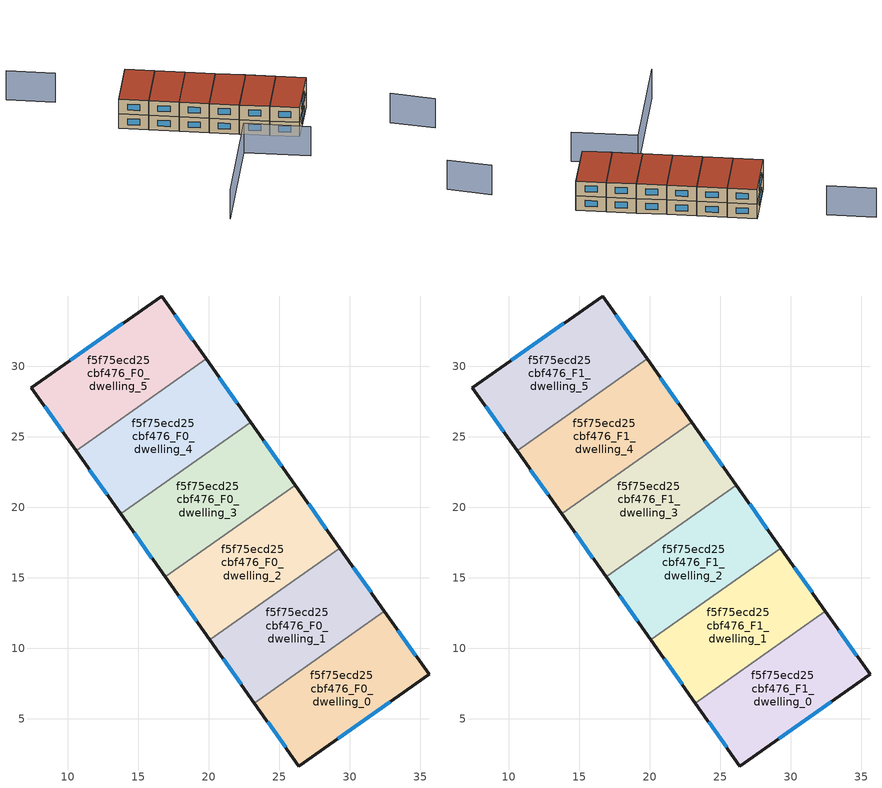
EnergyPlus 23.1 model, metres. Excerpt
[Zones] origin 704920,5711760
f5f75ecd25cbf476_F0_dwelling_0
 floor ground (EU_floor_Construction): 32.45,12.63 35.62,8.15 26.4,1.67 23.25,6.13 z0
 wall outside (EU_wall_Construction): 23.25,6.13 26.4,1.67 35.62,8.15 32.45,12.63 z0:3
 wall to f5f75ecd25cbf476_F0_dwelling_1 (EU_wall_Construction): 32.45,12.63 23.25,6.13 z0:3
 window (EU_Window_Construction): 34.67,9.49 33.4,11.29 / 29.16,3.61 32.86,6.21 / 24.19,4.79 25.46,3 z0.9:2.1
f5f75ecd25cbf476_F0_dwelling_1
 floor ground (EU_floor_Construction): 29.29,17.1 32.45,12.63 23.25,6.13 20.09,10.6 z0
 wall outside (EU_wall_Construction): 32.45,12.63 29.29,17.1 / 20.09,10.6 23.25,6.13 z0:3
 wall to f5f75ecd25cbf476_F0_dwelling_2 (EU_wall_Construction): 29.29,17.1 20.09,10.6 z0:3
 window (EU_Window_Construction): 31.51,13.97 30.24,15.77 / 21.03,9.26 22.3,7.46 z0.9:2.1
f5f75ecd25cbf476_F0_dwelling_2
 floor ground (EU_floor_Construction): 26.13,21.57 29.29,17.1 20.09,10.6 16.93,15.07 z0
 wall outside (EU_wall_Construction): 29.29,17.1 26.13,21.57 / 16.93,15.07 20.09,10.6 z0:3
 wall to f5f75ecd25cbf476_F0_dwelling_3 (EU_wall_Construction): 26.13,21.57 16.93,15.07 z0:3
 window (EU_Window_Construction): 28.35,18.44 27.08,20.23 / 17.87,13.73 19.14,11.93 z0.9:2.1
f5f75ecd25cbf476_F0_dwelling_3
 floor ground (EU_floor_Construction): 22.97,26.04 26.13,21.57 16.93,15.07 13.77,19.54 z0
 wall outside (EU_wall_Construction): 26.13,21.57 22.97,26.04 / 13.77,19.54 16.93,15.07 z0:3
 wall to f5f75ecd25cbf476_F0_dwelling_4 (EU_wall_Construction): 22.97,26.04 13.77,19.54 z0:3
 window (EU_Window_Construction): 25.19,22.91 23.92,24.7 / 14.71,18.2 15.98,16.4 z0.9:2.1
f5f75ecd25cbf476_F0_dwelling_4
 floor ground (EU_floor_Construction): 19.81,30.51 22.97,26.04 13.77,19.54 10.61,24 z0
 wall outside (EU_wall_Construction): 22.97,26.04 19.81,30.51 / 10.61,24 13.77,19.54 z0:3
 wall to f5f75ecd25cbf476_F0_dwelling_5 (EU_wall_Construction): 19.81,30.51 10.61,24 z0:3
 window (EU_Window_Construction): 22.03,27.38 20.76,29.17 / 11.55,22.67 12.82,20.87 z0.9:2.1
f5f75ecd25cbf476_F0_dwelling_5
 floor ground (EU_floor_Construction): 16.66,34.97 19.81,30.51 10.61,24 7.44,28.49 z0
 wall outside (EU_wall_Construction): 19.81,30.51 16.66,34.97 7.44,28.49 10.61,24 z0:3
 window (EU_Window_Construction): 13.9,33.03 10.2,30.43 / 18.87,31.85 17.6,33.64 / 8.39,27.14 9.66,25.35 z0.9:2.1
f5f75ecd25cbf476_F1_dwelling_0
 floor to f5f75ecd25cbf476_F0_dwelling_0 (EU_floor_Construction): 32.45,12.63 35.62,8.15 26.4,1.67 23.25,6.13 z3
 wall outside (EU_wall_Construction): 23.25,6.13 26.4,1.67 35.62,8.15 32.45,12.63 z3:6
 wall to f5f75ecd25cbf476_F1_dwelling_1 (EU_wall_Construction): 32.45,12.63 23.25,6.13 z3:6
 window (EU_Window_Construction): 34.67,9.49 33.4,11.29 / 29.16,3.61 32.86,6.21 / 24.19,4.79 25.46,3 z3.9:5.1
 roof outside (EU_roof_Construction): 35.62,8.15 32.45,12.63 23.25,6.13 26.4,1.67 z6
f5f75ecd25cbf476_F1_dwelling_1
 floor to f5f75ecd25cbf476_F0_dwelling_1 (EU_floor_Construction): 29.29,17.1 32.45,12.63 23.25,6.13 20.09,10.6 z3
 wall outside (EU_wall_Construction): 32.45,12.63 29.29,17.1 / 20.09,10.6 23.25,6.13 z3:6
 wall to f5f75ecd25cbf476_F1_dwelling_2 (EU_wall_Construction): 29.29,17.1 20.09,10.6 z3:6
 window (EU_Window_Construction): 31.51,13.97 30.24,15.77 / 21.03,9.26 22.3,7.46 z3.9:5.1
 roof outside (EU_roof_Construction): 32.45,12.63 29.29,17.1 20.09,10.6 23.25,6.13 z6
f5f75ecd25cbf476_F1_dwelling_2
 floor to f5f75ecd25cbf476_F0_dwelling_2 (EU_floor_Construction): 26.13,21.57 29.29,17.1 20.09,10.6 16.93,15.07 z3
 wall outside (EU_wall_Construction): 29.29,17.1 26.13,21.57 / 16.93,15.07 20.09,10.6 z3:6
 wall to f5f75ecd25cbf476_F1_dwelling_3 (EU_wall_Construction): 26.13,21.57 16.93,15.07 z3:6
 window (EU_Window_Construction): 28.35,18.44 27.08,20.23 / 17.87,13.73 19.14,11.93 z3.9:5.1
 roof outside (EU_roof_Construction): 29.29,17.1 26.13,21.57 16.93,15.07 20.09,10.6 z6
f5f75ecd25cbf476_F1_dwelling_3
 floor to f5f75ecd25cbf476_F0_dwelling_3 (EU_floor_Construction): 22.97,26.04 26.13,21.57 16.93,15.07 13.77,19.54 z3
 wall outside (EU_wall_Construction): 26.13,21.57 22.97,26.04 / 13.77,19.54 16.93,15.07 z3:6
 wall to f5f75ecd25cbf476_F1_dwelling_4 (EU_wall_Construction): 22.97,26.04 13.77,19.54 z3:6
 window (EU_Window_Construction): 25.19,22.91 23.92,24.7 / 14.71,18.2 15.98,16.4 z3.9:5.1
 roof outside (EU_roof_Construction): 26.13,21.57 22.97,26.04 13.77,19.54 16.93,15.07 z6
f5f75ecd25cbf476_F1_dwelling_4
 floor to f5f75ecd25cbf476_F0_dwelling_4 (EU_floor_Construction): 19.81,30.51 22.97,26.04 13.77,19.54 10.61,24 z3
 wall outside (EU_wall_Construction): 22.97,26.04 19.81,30.51 / 10.61,24 13.77,19.54 z3:6
 wall to f5f75ecd25cbf476_F1_dwelling_5 (EU_wall_Construction): 19.81,30.51 10.61,24 z3:6
 window (EU_Window_Construction): 22.03,27.38 20.76,29.17 / 11.55,22.67 12.82,20.87 z3.9:5.1
 roof outside (EU_roof_Construction): 22.97,26.04 19.81,30.51 10.61,24 13.77,19.54 z6
f5f75ecd25cbf476_F1_dwelling_5
 floor to f5f75ecd25cbf476_F0_dwelling_5 (EU_floor_Construction): 16.66,34.97 19.81,30.51 10.61,24 7.44,28.49 z3
 wall outside (EU_wall_Construction): 19.81,30.51 16.66,34.97 7.44,28.49 10.61,24 z3:6
 window (EU_Window_Construction): 13.9,33.03 10.2,30.43 / 18.87,31.85 17.6,33.64 / 8.39,27.14 9.66,25.35 z3.9:5.1
 roof outside (EU_roof_Construction): 19.81,30.51 16.66,34.97 7.44,28.49 10.61,24 z6
shading: -4.88,-8.75 15.4,5.5 / 15.4,5.5 22.38,-4.44 / 44.91,-14.54 41.12,-7.15 / 2.23,50.79 7.39,43.51 z0:6
[Building]
EU S2 Campaign: North Axis=0; Terrain=City; Solar Distribution=FullExterior
[Site:Location]
London: Latitude=51.5; Longitude=-0.5; Time Zone=0; Elevation=25
[SizingPeriod:WeatherFileDays]
AnnualSizingPeriod: Begin Month=1; Begin Day of Month=1; End Month=12; End Day of Month=31; Day of Week for Start Day=Monday; Use Weather File Daylight Saving Period=No; Use Weather File Rain and Snow Indicators=No
[MATERIAL]
EU_InternalMass_Material: Roughness=MediumRough; Thickness=0.1; Conductivity=1; Density=1800; Specific Heat=900; Thermal Absorptance=0.9; Solar Absorptance=0.7; Visible Absorptance=0.7
[MATERIAL:NOMASS] Roughness=MediumRough; Thermal Absorptance=0.9; Solar Absorptance=0.7; Visible Absorptance=0.7
Name | Thermal Resistance
EU_wall_NoMass | 1.04674
EU_roof_NoMass | 4.32442
EU_floor_NoMass | 2.04616
[WINDOWMATERIAL:SIMPLEGLAZINGSYSTEM]
EU_Window_SimpleGlazing: UFactor=4.25843; Solar Heat Gain Coefficient=0.85; Visible Transmittance=0.85
[CONSTRUCTION]
EU_wall_Construction: EU_wall_NoMass
EU_roof_Construction: EU_roof_NoMass
EU_floor_Construction: EU_floor_NoMass
EU_Window_Construction: EU_Window_SimpleGlazing
EU_InternalMass_Construction: EU_InternalMass_Material
[ZONE] Type=1; Multiplier=1; Ceiling Height=autocalculate; Floor Area=autocalculate; Part of Total Floor Area=Yes
Name | Volume
f5f75ecd25cbf476_F0_dwelling_0; f5f75ecd25cbf476_F1_dwelling_0; f5f75ecd25cbf476_F0_dwelling_5; f5f75ecd25cbf476_F1_dwelling_5 | 185.138
f5f75ecd25cbf476_F0_dwelling_1; f5f75ecd25cbf476_F1_dwelling_1; f5f75ecd25cbf476_F0_dwelling_4 | 185.113
f5f75ecd25cbf476_F0_dwelling_2; f5f75ecd25cbf476_F1_dwelling_2 | 185.13
f5f75ecd25cbf476_F0_dwelling_3 | 185.129
f5f75ecd25cbf476_F1_dwelling_3 | 185.131
f5f75ecd25cbf476_F1_dwelling_4 | 185.112
[INTERNALMASS] Construction=EU_InternalMass_Construction
Name | Zone or ZoneList | Surface Area
f5f75ecd25cbf476_F0_dwelling_0_EU_InternalMass | f5f75ecd25cbf476_F0_dwelling_0 | 61.7126
f5f75ecd25cbf476_F0_dwelling_1_EU_InternalMass | f5f75ecd25cbf476_F0_dwelling_1 | 61.7044
f5f75ecd25cbf476_F0_dwelling_2_EU_InternalMass | f5f75ecd25cbf476_F0_dwelling_2 | 61.7099
f5f75ecd25cbf476_F0_dwelling_3_EU_InternalMass | f5f75ecd25cbf476_F0_dwelling_3 | 61.7099
f5f75ecd25cbf476_F0_dwelling_4_EU_InternalMass | f5f75ecd25cbf476_F0_dwelling_4 | 61.7044
f5f75ecd25cbf476_F0_dwelling_5_EU_InternalMass | f5f75ecd25cbf476_F0_dwelling_5 | 61.7126
f5f75ecd25cbf476_F1_dwelling_0_EU_InternalMass | f5f75ecd25cbf476_F1_dwelling_0 | 61.7126
f5f75ecd25cbf476_F1_dwelling_1_EU_InternalMass | f5f75ecd25cbf476_F1_dwelling_1 | 61.7044
f5f75ecd25cbf476_F1_dwelling_2_EU_InternalMass | f5f75ecd25cbf476_F1_dwelling_2 | 61.7099
f5f75ecd25cbf476_F1_dwelling_3_EU_InternalMass | f5f75ecd25cbf476_F1_dwelling_3 | 61.7099
f5f75ecd25cbf476_F1_dwelling_4_EU_InternalMass | f5f75ecd25cbf476_F1_dwelling_4 | 61.7044
f5f75ecd25cbf476_F1_dwelling_5_EU_InternalMass | f5f75ecd25cbf476_F1_dwelling_5 | 61.7126
[OTHEREQUIPMENT] Fuel Type=Electricity; Design Level Calculation Method=Watts/Area; Power per Zone Floor Area=1; Fraction Latent=0; Fraction Radiant=0; Fraction Lost=0; Carbon Dioxide Generation Rate=0; EndUse Subcategory=EU_Step8_InternalGains
Name | Zone or ZoneList or Space or SpaceList | Schedule
EU_Step8_InternalGain_f5f75ecd25cbf476_F0_dwelling_0_f000 | f5f75ecd25cbf476_F0_dwelling_0 | EU_Step8_GainSchedule_f5f75ecd25cbf476_F0_dwelling_0_f000
EU_Step8_InternalGain_f5f75ecd25cbf476_F0_dwelling_1_f000 | f5f75ecd25cbf476_F0_dwelling_1 | EU_Step8_GainSchedule_f5f75ecd25cbf476_F0_dwelling_1_f000
EU_Step8_InternalGain_f5f75ecd25cbf476_F0_dwelling_2_f000 | f5f75ecd25cbf476_F0_dwelling_2 | EU_Step8_GainSchedule_f5f75ecd25cbf476_F0_dwelling_2_f000
EU_Step8_InternalGain_f5f75ecd25cbf476_F0_dwelling_3_f000 | f5f75ecd25cbf476_F0_dwelling_3 | EU_Step8_GainSchedule_f5f75ecd25cbf476_F0_dwelling_3_f000
EU_Step8_InternalGain_f5f75ecd25cbf476_F0_dwelling_4_f000 | f5f75ecd25cbf476_F0_dwelling_4 | EU_Step8_GainSchedule_f5f75ecd25cbf476_F0_dwelling_4_f000
EU_Step8_InternalGain_f5f75ecd25cbf476_F0_dwelling_5_f000 | f5f75ecd25cbf476_F0_dwelling_5 | EU_Step8_GainSchedule_f5f75ecd25cbf476_F0_dwelling_5_f000
EU_Step8_InternalGain_f5f75ecd25cbf476_F1_dwelling_0_f000 | f5f75ecd25cbf476_F1_dwelling_0 | EU_Step8_GainSchedule_f5f75ecd25cbf476_F1_dwelling_0_f000
EU_Step8_InternalGain_f5f75ecd25cbf476_F1_dwelling_1_f000 | f5f75ecd25cbf476_F1_dwelling_1 | EU_Step8_GainSchedule_f5f75ecd25cbf476_F1_dwelling_1_f000
EU_Step8_InternalGain_f5f75ecd25cbf476_F1_dwelling_2_f000 | f5f75ecd25cbf476_F1_dwelling_2 | EU_Step8_GainSchedule_f5f75ecd25cbf476_F1_dwelling_2_f000
EU_Step8_InternalGain_f5f75ecd25cbf476_F1_dwelling_3_f000 | f5f75ecd25cbf476_F1_dwelling_3 | EU_Step8_GainSchedule_f5f75ecd25cbf476_F1_dwelling_3_f000
EU_Step8_InternalGain_f5f75ecd25cbf476_F1_dwelling_4_f000 | f5f75ecd25cbf476_F1_dwelling_4 | EU_Step8_GainSchedule_f5f75ecd25cbf476_F1_dwelling_4_f000
EU_Step8_InternalGain_f5f75ecd25cbf476_F1_dwelling_5_f000 | f5f75ecd25cbf476_F1_dwelling_5 | EU_Step8_GainSchedule_f5f75ecd25cbf476_F1_dwelling_5_f000
[ZONEVENTILATION:DESIGNFLOWRATE] Schedule=EU_AlwaysOn; Design Flow Rate Calculation Method=AirChanges/Hour; Air Changes per Hour=0.488719; Ventilation Type=Natural; Fan Pressure Rise=0; Fan Total Efficiency=1; Constant Term Coefficient=1; Temperature Term Coefficient=0; Velocity Term Coefficient=0; Velocity Squared Term Coefficient=0; Minimum Indoor Temperature=-100; Maximum Indoor Temperature=100; Delta Temperature=-100; Minimum Outdoor Temperature=-100; Maximum Outdoor Temperature=100; Maximum Wind Speed=40
Name | Zone or ZoneList or Space or SpaceList
EU_ConstantAir_f5f75ecd25cbf476_F0_dwelling_0 | f5f75ecd25cbf476_F0_dwelling_0
EU_ConstantAir_f5f75ecd25cbf476_F0_dwelling_1 | f5f75ecd25cbf476_F0_dwelling_1
EU_ConstantAir_f5f75ecd25cbf476_F0_dwelling_2 | f5f75ecd25cbf476_F0_dwelling_2
EU_ConstantAir_f5f75ecd25cbf476_F0_dwelling_3 | f5f75ecd25cbf476_F0_dwelling_3
EU_ConstantAir_f5f75ecd25cbf476_F0_dwelling_4 | f5f75ecd25cbf476_F0_dwelling_4
EU_ConstantAir_f5f75ecd25cbf476_F0_dwelling_5 | f5f75ecd25cbf476_F0_dwelling_5
EU_ConstantAir_f5f75ecd25cbf476_F1_dwelling_0 | f5f75ecd25cbf476_F1_dwelling_0
EU_ConstantAir_f5f75ecd25cbf476_F1_dwelling_1 | f5f75ecd25cbf476_F1_dwelling_1
EU_ConstantAir_f5f75ecd25cbf476_F1_dwelling_2 | f5f75ecd25cbf476_F1_dwelling_2
EU_ConstantAir_f5f75ecd25cbf476_F1_dwelling_3 | f5f75ecd25cbf476_F1_dwelling_3
EU_ConstantAir_f5f75ecd25cbf476_F1_dwelling_4 | f5f75ecd25cbf476_F1_dwelling_4
EU_ConstantAir_f5f75ecd25cbf476_F1_dwelling_5 | f5f75ecd25cbf476_F1_dwelling_5
[HVACTEMPLATE:THERMOSTAT] Constant Heating Setpoint=20; Constant Cooling Setpoint=50
EU_HeatOnly_f5f75ecd25cbf476_F0_dwelling_0; EU_HeatOnly_f5f75ecd25cbf476_F0_dwelling_1; EU_HeatOnly_f5f75ecd25cbf476_F0_dwelling_2; EU_HeatOnly_f5f75ecd25cbf476_F0_dwelling_3; EU_HeatOnly_f5f75ecd25cbf476_F0_dwelling_4; EU_HeatOnly_f5f75ecd25cbf476_F0_dwelling_5; EU_HeatOnly_f5f75ecd25cbf476_F1_dwelling_0; EU_HeatOnly_f5f75ecd25cbf476_F1_dwelling_1; EU_HeatOnly_f5f75ecd25cbf476_F1_dwelling_2; EU_HeatOnly_f5f75ecd25cbf476_F1_dwelling_3; EU_HeatOnly_f5f75ecd25cbf476_F1_dwelling_4; EU_HeatOnly_f5f75ecd25cbf476_F1_dwelling_5
[HVACTEMPLATE:ZONE:IDEALLOADSAIRSYSTEM] System Availability Schedule=EU_AlwaysOn; Maximum Heating Supply Air Temperature=50; Minimum Cooling Supply Air Temperature=13; Maximum Heating Supply Air Humidity Ratio=0.0156; Minimum Cooling Supply Air Humidity Ratio=0.0077; Heating Limit=NoLimit; Cooling Limit=NoLimit; Heating Availability Schedule=EU_AlwaysOn; Cooling Availability Schedule=EU_CoolingOff; Dehumidification Control Type=ConstantSensibleHeatRatio; Cooling Sensible Heat Ratio=0.7; Dehumidification Setpoint=60; Humidification Control Type=None; Humidification Setpoint=30; Outdoor Air Method=None; Outdoor Air Flow Rate per Person=0.00944; Outdoor Air Flow Rate per Zone Floor Area=0; Outdoor Air Flow Rate per Zone=0; Demand Controlled Ventilation Type=None; Outdoor Air Economizer Type=NoEconomizer; Heat Recovery Type=None; Sensible Heat Recovery Effectiveness=0.7; Latent Heat Recovery Effectiveness=0.65
Name | Template Thermostat
f5f75ecd25cbf476_F0_dwelling_0 | EU_HeatOnly_f5f75ecd25cbf476_F0_dwelling_0
f5f75ecd25cbf476_F0_dwelling_1 | EU_HeatOnly_f5f75ecd25cbf476_F0_dwelling_1
f5f75ecd25cbf476_F0_dwelling_2 | EU_HeatOnly_f5f75ecd25cbf476_F0_dwelling_2
f5f75ecd25cbf476_F0_dwelling_3 | EU_HeatOnly_f5f75ecd25cbf476_F0_dwelling_3
f5f75ecd25cbf476_F0_dwelling_4 | EU_HeatOnly_f5f75ecd25cbf476_F0_dwelling_4
f5f75ecd25cbf476_F0_dwelling_5 | EU_HeatOnly_f5f75ecd25cbf476_F0_dwelling_5
f5f75ecd25cbf476_F1_dwelling_0 | EU_HeatOnly_f5f75ecd25cbf476_F1_dwelling_0
f5f75ecd25cbf476_F1_dwelling_1 | EU_HeatOnly_f5f75ecd25cbf476_F1_dwelling_1
f5f75ecd25cbf476_F1_dwelling_2 | EU_HeatOnly_f5f75ecd25cbf476_F1_dwelling_2
f5f75ecd25cbf476_F1_dwelling_3 | EU_HeatOnly_f5f75ecd25cbf476_F1_dwelling_3
f5f75ecd25cbf476_F1_dwelling_4 | EU_HeatOnly_f5f75ecd25cbf476_F1_dwelling_4
f5f75ecd25cbf476_F1_dwelling_5 | EU_HeatOnly_f5f75ecd25cbf476_F1_dwelling_5
[SIZING:ZONE] Zone Cooling Design Supply Air Temperature Input Method=SupplyAirTemperature; Zone Cooling Design Supply Air Temperature=13; Zone Heating Design Supply Air Temperature Input Method=SupplyAirTemperature; Zone Heating Design Supply Air Temperature=50; Zone Cooling Design Supply Air Humidity Ratio=0.008; Zone Heating Design Supply Air Humidity Ratio=0.008; Cooling Design Air Flow Method=DesignDay; Cooling Design Air Flow Rate=0; Cooling Minimum Air Flow per Zone Floor Area=0.000762; Cooling Minimum Air Flow=0; Cooling Minimum Air Flow Fraction=0.2; Heating Design Air Flow Method=DesignDay; Heating Design Air Flow Rate=0; Heating Maximum Air Flow per Zone Floor Area=0.002032; Heating Maximum Air Flow=0.141576; Heating Maximum Air Flow Fraction=0.3; Account for Dedicated Outdoor Air System=No; Dedicated Outdoor Air System Control Strategy=NeutralSupplyAir; Dedicated Outdoor Air Low Setpoint Temperature for Design=autosize; Dedicated Outdoor Air High Setpoint Temperature for Design=autosize; Zone Load Sizing Method=Sensible Load Only No Latent Load; Zone Latent Cooling Design Supply Air Humidity Ratio Input Method=HumidityRatioDifference; Zone Cooling Design Supply Air Humidity Ratio Difference=0.005; Zone Latent Heating Design Supply Air Humidity Ratio Input Method=HumidityRatioDifference; Zone Humidification Design Supply Air Humidity Ratio Difference=0.005
f5f75ecd25cbf476_F0_dwelling_0; f5f75ecd25cbf476_F0_dwelling_1; f5f75ecd25cbf476_F0_dwelling_2; f5f75ecd25cbf476_F0_dwelling_3; f5f75ecd25cbf476_F0_dwelling_4; f5f75ecd25cbf476_F0_dwelling_5; f5f75ecd25cbf476_F1_dwelling_0; f5f75ecd25cbf476_F1_dwelling_1; f5f75ecd25cbf476_F1_dwelling_2; f5f75ecd25cbf476_F1_dwelling_3; f5f75ecd25cbf476_F1_dwelling_4; f5f75ecd25cbf476_F1_dwelling_5
[SCHEDULE:CONSTANT]
Name | Hourly Value
EU_AlwaysOn | 1
EU_CoolingOff | 0
[SCHEDULE:FILE] Column Number=1; Rows to Skip at Top=0; Number of Hours of Data=8760; Column Separator=Comma; Interpolate to Timestep=No; Minutes per Item=60; Adjust Schedule for Daylight Savings=Yes
Name | File
EU_Step8_GainSchedule_f5f75ecd25cbf476_F0_dwelling_0_f000 | ../../schedules/f5f75ecd25cbf476/f5f75ecd25cbf476_F0_dwelling_0_f000_gain.csv
EU_Step8_GainSchedule_f5f75ecd25cbf476_F0_dwelling_1_f000 | ../../schedules/f5f75ecd25cbf476/f5f75ecd25cbf476_F0_dwelling_1_f000_gain.csv
EU_Step8_GainSchedule_f5f75ecd25cbf476_F0_dwelling_2_f000 | ../../schedules/f5f75ecd25cbf476/f5f75ecd25cbf476_F0_dwelling_2_f000_gain.csv
EU_Step8_GainSchedule_f5f75ecd25cbf476_F0_dwelling_3_f000 | ../../schedules/f5f75ecd25cbf476/f5f75ecd25cbf476_F0_dwelling_3_f000_gain.csv
EU_Step8_GainSchedule_f5f75ecd25cbf476_F0_dwelling_4_f000 | ../../schedules/f5f75ecd25cbf476/f5f75ecd25cbf476_F0_dwelling_4_f000_gain.csv
EU_Step8_GainSchedule_f5f75ecd25cbf476_F0_dwelling_5_f000 | ../../schedules/f5f75ecd25cbf476/f5f75ecd25cbf476_F0_dwelling_5_f000_gain.csv
EU_Step8_GainSchedule_f5f75ecd25cbf476_F1_dwelling_0_f000 | ../../schedules/f5f75ecd25cbf476/f5f75ecd25cbf476_F1_dwelling_0_f000_gain.csv
EU_Step8_GainSchedule_f5f75ecd25cbf476_F1_dwelling_1_f000 | ../../schedules/f5f75ecd25cbf476/f5f75ecd25cbf476_F1_dwelling_1_f000_gain.csv
EU_Step8_GainSchedule_f5f75ecd25cbf476_F1_dwelling_2_f000 | ../../schedules/f5f75ecd25cbf476/f5f75ecd25cbf476_F1_dwelling_2_f000_gain.csv
EU_Step8_GainSchedule_f5f75ecd25cbf476_F1_dwelling_3_f000 | ../../schedules/f5f75ecd25cbf476/f5f75ecd25cbf476_F1_dwelling_3_f000_gain.csv
EU_Step8_GainSchedule_f5f75ecd25cbf476_F1_dwelling_4_f000 | ../../schedules/f5f75ecd25cbf476/f5f75ecd25cbf476_F1_dwelling_4_f000_gain.csv
EU_Step8_GainSchedule_f5f75ecd25cbf476_F1_dwelling_5_f000 | ../../schedules/f5f75ecd25cbf476/f5f75ecd25cbf476_F1_dwelling_5_f000_gain.csv
